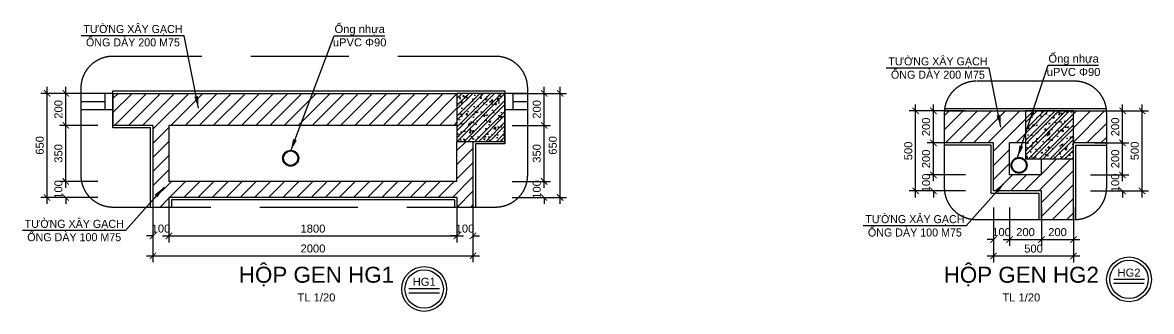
# Model space of a CAD drawing. Header units: inches. Extents: x 452443 to 881249, y 975131 to 1198310.
# Drawn here: x 556670 to 563725, y 1111893 to 1113696 of the extents above; entities that cross this region are included whole.
import ezdxf

# ---------------------------------------------------------------- set-up
doc = ezdxf.new("R2010")
doc.units = ezdxf.units.IN
doc.header["$LTSCALE"] = 3.5
doc.header["$MEASUREMENT"] = 0
doc.linetypes.add('HIDDEN', pattern=[0.375, 0.25, -0.125])
for name, color, linetype in [('hatch', 4, 'Continuous'), ('kich thuoc', 3, 'Continuous'), ('Mui ten', 9, 'Continuous'), ('Netcat', 5, 'Continuous'), ('NOI THAT', 42, 'Continuous'), ('phong', 2, 'Continuous'), ('thuocdo', 3, 'Continuous')]:
    doc.layers.add(name, color=color, linetype=linetype)
doc.styles.add('chu 1', font='VHELVEN0.TTF')
doc.styles.get("Standard").update_dxf_attribs({"font": 'times.ttf'})
doc.dimstyles.new('MUITEN', dxfattribs={"dimtxt": 250, "dimasz": 150, "dimexe": 1.25, "dimexo": 1.5, "dimgap": 1.5, "dimtad": 1, "dimdec": 0, "dimlfac": 2, "dimrnd": 1.38778e-17, "dimtxsty": 'Standard', "dimcen": 1, "dimclrd": 8, "dimclre": 8, "dimclrt": 7, "dimaunit": 1, "dimazin": 0, "dimtfac": 1, "dimtdec": 0, "dimtmove": 0, "dimatfit": 3, "dimfxl": 1, "dimarcsym": 0})
doc.dimstyles.new('TL20...', dxfattribs={"dimscale": 20, "dimtxt": 2.5, "dimasz": 2, "dimexe": 2, "dimexo": 2, "dimgap": 1, "dimtad": 1, "dimdec": 0, "dimzin": 0, "dimdsep": 46, "dimtxsty": 'chu 1', "dimblk": 'ARCHTICK', "dimcen": 2, "dimdle": 2, "dimclrd": 256, "dimclre": 256, "dimclrt": 256, "dimadec": 1, "dimazin": 0, "dimtfac": 1, "dimtdec": 0, "dimtix": 1, "dimtofl": 0, "dimtmove": 0, "dimatfit": 3, "dimldrblk": 'ARCHTICK', "dimfxl": 10, "dimfxlon": 1, "dimtolj": 1, "dimtzin": 0, "dimlwd": -1, "dimarcsym": 0})
pattern_1 = [(45, (684061.71, 931044.016), (-44.194174, 44.194174), [])]
pattern_2 = [(45, (684061.71, 931044.016), (-33.67596, 33.67596), []), (45, (684061.71, 931067.83), (-33.67596, 33.67596), [])]
pattern_3 = [(50, (684061.71, 931044.02), (107.589027, -9.41282), [11.25, -123.75]), (355, (684061.71, 931044.02), (-20.8127, 112.82882), [9, -99]), (100.451444, (684070.68, 931043.23), (86.776327, 103.416), [9.56103, -105.171317]), (46.1842, (684061.71, 931074.02), (160.0862, -24.82789), [16.875, -185.625]), (96.635635, (684075.05, 931071.95), (140.19929, 146.11779), [14.34155, -157.75706]), (351.18416, (684061.71, 931074.02), (140.19929, 146.11779), [13.5, -148.5]), (21, (684076.71, 931066.52), (89.536058, -60.392834), [11.25, -123.75]), (326, (684076.71, 931066.52), (36.4973, 108.772507), [9, -99]), (71.451445, (684084.17, 931061.48), (126.033357, 48.379673), [9.56103, -105.171317]), (37.5, (684061.71, 931044.016), (1.823978, 49.934078), [0, -97.8, 0, -100.5, 0, -99.375]), (7.5, (684061.71, 931044.016), (39.46043, 59.161757), [0, -57.3, 0, -95.55, 0, -37.875]), (327.5, (684028.26, 931044.016), (80.0733654, -3.383231), [0, -37.5, 0, -117, 0, -155.25]), (317.5, (684013.26, 931044.016), (87.477925, 15.015747), [0, -48.75, 0, -77.7, 0, -110.25])]

# ---------------------------------------------------------------- blocks, each defined once
blk = doc.blocks.new('_ArchTick')
at = {"color": 0, "linetype": 'ByBlock', "const_width": 0.15}
blk.add_lwpolyline([(-0.5, -0.5), (0.5, 0.5)], dxfattribs=at)
blk = doc.blocks.new('*D2616')
at = {"layer": 'DEFPOINTS', "color": 0}
for p in [(557484.6, 1112837.8), (557584.6, 1112856.5), (557584.6, 1112364)]:
    blk.add_point(p, dxfattribs=at)
at = {"layer": 'thuocdo', "lineweight": -2}
for p, q in [((557484.6, 1112564), (557484.6, 1112324)), ((557584.6, 1112564), (557584.6, 1112324))]:
    blk.add_line(p, q, dxfattribs=at)
at = {"layer": 'thuocdo'}
for p, q in [((557484.6, 1112364), (557444.6, 1112364)), ((557584.6, 1112364), (557624.6, 1112364))]:
    blk.add_line(p, q, dxfattribs=at)
at = {"layer": 'thuocdo', "xscale": 40, "yscale": 40, "zscale": 40}
blk.add_blockref('_ArchTick', (557484.6, 1112364), dxfattribs=at)
at = {"layer": 'thuocdo', "xscale": 40, "yscale": 40, "zscale": 40, "rotation": 180}
blk.add_blockref('_ArchTick', (557584.6, 1112364), dxfattribs=at)
at = {"layer": 'thuocdo', "insert": (557534.6, 1112409.7), "char_height": 50, "attachment_point": 5, "style": 'chu 1'}
blk.add_mtext('\\A1;100', dxfattribs=at)
blk = doc.blocks.new('*D2617')
at = {"layer": 'DEFPOINTS', "color": 0}
for p in [(557584.6, 1112856.5), (559384.6, 1112704.4), (559384.6, 1112364)]:
    blk.add_point(p, dxfattribs=at)
at = {"layer": 'thuocdo', "lineweight": -2}
for p, q in [((557584.6, 1112564), (557584.6, 1112324)), ((559384.6, 1112564), (559384.6, 1112324))]:
    blk.add_line(p, q, dxfattribs=at)
at = {"layer": 'thuocdo'}
blk.add_line((557544.6, 1112364), (559424.6, 1112364), dxfattribs=at)
at = {"layer": 'thuocdo', "xscale": 40, "yscale": 40, "zscale": 40, "rotation": 180}
blk.add_blockref('_ArchTick', (557584.6, 1112364), dxfattribs=at)
at = {"layer": 'thuocdo', "xscale": 40, "yscale": 40, "zscale": 40}
blk.add_blockref('_ArchTick', (559384.6, 1112364), dxfattribs=at)
at = {"layer": 'thuocdo', "insert": (558484.6, 1112409.7), "char_height": 50, "attachment_point": 5, "style": 'chu 1'}
blk.add_mtext('\\A1;1800', dxfattribs=at)
blk = doc.blocks.new('*D2618')
at = {"layer": 'DEFPOINTS', "color": 0}
for p in [(559384.6, 1112704.4), (559484.6, 1112704.4), (559484.6, 1112364)]:
    blk.add_point(p, dxfattribs=at)
at = {"layer": 'thuocdo', "lineweight": -2}
for p, q in [((559384.6, 1112564), (559384.6, 1112324)), ((559484.6, 1112564), (559484.6, 1112324))]:
    blk.add_line(p, q, dxfattribs=at)
at = {"layer": 'thuocdo'}
for p, q in [((559384.6, 1112364), (559344.6, 1112364)), ((559484.6, 1112364), (559524.6, 1112364))]:
    blk.add_line(p, q, dxfattribs=at)
at = {"layer": 'thuocdo', "xscale": 40, "yscale": 40, "zscale": 40}
blk.add_blockref('_ArchTick', (559384.6, 1112364), dxfattribs=at)
at = {"layer": 'thuocdo', "xscale": 40, "yscale": 40, "zscale": 40, "rotation": 180}
blk.add_blockref('_ArchTick', (559484.6, 1112364), dxfattribs=at)
at = {"layer": 'thuocdo', "insert": (559434.6, 1112409.7), "char_height": 50, "attachment_point": 5, "style": 'chu 1'}
blk.add_mtext('\\A1;100', dxfattribs=at)
blk = doc.blocks.new('*D2619')
at = {"layer": 'DEFPOINTS', "color": 0}
for p in [(557484.6, 1112484.7), (559484.6, 1112484.7), (559484.6, 1112239.8)]:
    blk.add_point(p, dxfattribs=at)
at = {"layer": 'thuocdo', "lineweight": -2}
for p, q in [((557484.6, 1112439.8), (557484.6, 1112199.8)), ((559484.6, 1112439.8), (559484.6, 1112199.8))]:
    blk.add_line(p, q, dxfattribs=at)
at = {"layer": 'thuocdo'}
blk.add_line((557444.6, 1112239.8), (559524.6, 1112239.8), dxfattribs=at)
at = {"layer": 'thuocdo', "xscale": 40, "yscale": 40, "zscale": 40, "rotation": 180}
blk.add_blockref('_ArchTick', (557484.6, 1112239.8), dxfattribs=at)
at = {"layer": 'thuocdo', "xscale": 40, "yscale": 40, "zscale": 40}
blk.add_blockref('_ArchTick', (559484.6, 1112239.8), dxfattribs=at)
at = {"layer": 'thuocdo', "insert": (558484.6, 1112285.5), "char_height": 50, "attachment_point": 5, "style": 'chu 1'}
blk.add_mtext('\\A1;2000', dxfattribs=at)
blk = doc.blocks.new('*D2620')
at = {"layer": 'DEFPOINTS', "color": 0}
for p in [(559218.1, 1112704.4), (559929.2, 1112704.4), (559200.9, 1112604.4)]:
    blk.add_point(p, dxfattribs=at)
at = {"layer": 'thuocdo', "lineweight": -2}
for p, q in [((559729.2, 1112704.4), (559969.2, 1112704.4)), ((559729.2, 1112604.4), (559969.2, 1112604.4))]:
    blk.add_line(p, q, dxfattribs=at)
at = {"layer": 'thuocdo'}
for p, q in [((559929.2, 1112704.4), (559929.2, 1112744.4)), ((559929.2, 1112604.4), (559929.2, 1112564.4))]:
    blk.add_line(p, q, dxfattribs=at)
at = {"layer": 'thuocdo', "xscale": 40, "yscale": 40, "zscale": 40}
for p, rotation in [((559929.2, 1112704.4), 270), ((559929.2, 1112604.4), 90)]:
    blk.add_blockref('_ArchTick', p, dxfattribs=dict(at, rotation=rotation))
at = {"layer": 'thuocdo', "insert": (559883.5, 1112654.4), "char_height": 50, "attachment_point": 5, "rotation": 90, "style": 'chu 1'}
blk.add_mtext('\\A1;100', dxfattribs=at)
blk = doc.blocks.new('*D2621')
at = {"layer": 'DEFPOINTS', "color": 0}
for p in [(559290.6, 1113054.4), (559929.2, 1113054.4), (559218.1, 1112704.4)]:
    blk.add_point(p, dxfattribs=at)
at = {"layer": 'thuocdo', "lineweight": -2}
for p, q in [((559729.2, 1113054.4), (559969.2, 1113054.4)), ((559729.2, 1112704.4), (559969.2, 1112704.4))]:
    blk.add_line(p, q, dxfattribs=at)
at = {"layer": 'thuocdo'}
blk.add_line((559929.2, 1112664.4), (559929.2, 1113094.4), dxfattribs=at)
at = {"layer": 'thuocdo', "xscale": 40, "yscale": 40, "zscale": 40}
for p, rotation in [((559929.2, 1113054.4), 90), ((559929.2, 1112704.4), 270)]:
    blk.add_blockref('_ArchTick', p, dxfattribs=dict(at, rotation=rotation))
at = {"layer": 'thuocdo', "insert": (559883.5, 1112879.4), "char_height": 50, "attachment_point": 5, "rotation": 90, "style": 'chu 1'}
blk.add_mtext('\\A1;350', dxfattribs=at)
blk = doc.blocks.new('*D2622')
at = {"layer": 'DEFPOINTS', "color": 0}
for p in [(559290.6, 1113254.4), (559929.2, 1113254.4), (559290.6, 1113054.4)]:
    blk.add_point(p, dxfattribs=at)
at = {"layer": 'thuocdo', "lineweight": -2}
for p, q in [((559729.2, 1113254.4), (559969.2, 1113254.4)), ((559729.2, 1113054.4), (559969.2, 1113054.4))]:
    blk.add_line(p, q, dxfattribs=at)
at = {"layer": 'thuocdo'}
blk.add_line((559929.2, 1113014.4), (559929.2, 1113294.4), dxfattribs=at)
at = {"layer": 'thuocdo', "xscale": 40, "yscale": 40, "zscale": 40}
for p, rotation in [((559929.2, 1113254.4), 90), ((559929.2, 1113054.4), 270)]:
    blk.add_blockref('_ArchTick', p, dxfattribs=dict(at, rotation=rotation))
at = {"layer": 'thuocdo', "insert": (559883.5, 1113154.4), "char_height": 50, "attachment_point": 5, "rotation": 90, "style": 'chu 1'}
blk.add_mtext('\\A1;200', dxfattribs=at)
blk = doc.blocks.new('*D2623')
at = {"layer": 'DEFPOINTS', "color": 0}
for p in [(559849.2, 1113254.4), (560029.3, 1113254.4), (559856.7, 1112604.4)]:
    blk.add_point(p, dxfattribs=at)
at = {"layer": 'thuocdo', "lineweight": -2}
for p, q in [((559889.2, 1113254.4), (560069.3, 1113254.4)), ((559896.7, 1112604.4), (560069.3, 1112604.4))]:
    blk.add_line(p, q, dxfattribs=at)
at = {"layer": 'thuocdo'}
blk.add_line((560029.3, 1112564.4), (560029.3, 1113294.4), dxfattribs=at)
at = {"layer": 'thuocdo', "xscale": 40, "yscale": 40, "zscale": 40}
for p, rotation in [((560029.3, 1113254.4), 90), ((560029.3, 1112604.4), 270)]:
    blk.add_blockref('_ArchTick', p, dxfattribs=dict(at, rotation=rotation))
at = {"layer": 'thuocdo', "insert": (559983.6, 1112929.4), "char_height": 50, "attachment_point": 5, "rotation": 90, "style": 'chu 1'}
blk.add_mtext('\\A1;650', dxfattribs=at)
blk = doc.blocks.new('*D2624')
at = {"layer": 'DEFPOINTS', "color": 0}
for p in [(556939.6, 1112704.4), (557659.5, 1112704.4), (557639.2, 1112604.4)]:
    blk.add_point(p, dxfattribs=at)
at = {"layer": 'thuocdo', "lineweight": -2}
for p, q in [((557139.6, 1112704.4), (556899.6, 1112704.4)), ((557139.6, 1112604.4), (556899.6, 1112604.4))]:
    blk.add_line(p, q, dxfattribs=at)
at = {"layer": 'thuocdo'}
for p, q in [((556939.6, 1112704.4), (556939.6, 1112744.4)), ((556939.6, 1112604.4), (556939.6, 1112564.4))]:
    blk.add_line(p, q, dxfattribs=at)
at = {"layer": 'thuocdo', "xscale": 40, "yscale": 40, "zscale": 40}
for p, rotation in [((556939.6, 1112704.4), 270), ((556939.6, 1112604.4), 90)]:
    blk.add_blockref('_ArchTick', p, dxfattribs=dict(at, rotation=rotation))
at = {"layer": 'thuocdo', "insert": (556893.9, 1112654.4), "char_height": 50, "attachment_point": 5, "rotation": 90, "style": 'chu 1'}
blk.add_mtext('\\A1;100', dxfattribs=at)
blk = doc.blocks.new('*D2625')
at = {"layer": 'DEFPOINTS', "color": 0}
for p in [(556939.6, 1113054.4), (557629.1, 1113054.4), (557659.5, 1112704.4)]:
    blk.add_point(p, dxfattribs=at)
at = {"layer": 'thuocdo', "lineweight": -2}
for p, q in [((557139.6, 1113054.4), (556899.6, 1113054.4)), ((557139.6, 1112704.4), (556899.6, 1112704.4))]:
    blk.add_line(p, q, dxfattribs=at)
at = {"layer": 'thuocdo'}
blk.add_line((556939.6, 1112664.4), (556939.6, 1113094.4), dxfattribs=at)
at = {"layer": 'thuocdo', "xscale": 40, "yscale": 40, "zscale": 40}
for p, rotation in [((556939.6, 1113054.4), 90), ((556939.6, 1112704.4), 270)]:
    blk.add_blockref('_ArchTick', p, dxfattribs=dict(at, rotation=rotation))
at = {"layer": 'thuocdo', "insert": (556893.9, 1112879.4), "char_height": 50, "attachment_point": 5, "rotation": 90, "style": 'chu 1'}
blk.add_mtext('\\A1;350', dxfattribs=at)
blk = doc.blocks.new('*D2626')
at = {"layer": 'DEFPOINTS', "color": 0}
for p in [(556939.6, 1113254.4), (557629.1, 1113254.4), (557629.1, 1113054.4)]:
    blk.add_point(p, dxfattribs=at)
at = {"layer": 'thuocdo', "lineweight": -2}
for p, q in [((557139.6, 1113254.4), (556899.6, 1113254.4)), ((557139.6, 1113054.4), (556899.6, 1113054.4))]:
    blk.add_line(p, q, dxfattribs=at)
at = {"layer": 'thuocdo'}
blk.add_line((556939.6, 1113014.4), (556939.6, 1113294.4), dxfattribs=at)
at = {"layer": 'thuocdo', "xscale": 40, "yscale": 40, "zscale": 40}
for p, rotation in [((556939.6, 1113254.4), 90), ((556939.6, 1113054.4), 270)]:
    blk.add_blockref('_ArchTick', p, dxfattribs=dict(at, rotation=rotation))
at = {"layer": 'thuocdo', "insert": (556893.9, 1113154.4), "char_height": 50, "attachment_point": 5, "rotation": 90, "style": 'chu 1'}
blk.add_mtext('\\A1;200', dxfattribs=at)
blk = doc.blocks.new('*D2627')
at = {"layer": 'DEFPOINTS', "color": 0}
for p in [(556823, 1113254.4), (557033.7, 1113254.4), (557046.1, 1112604.4)]:
    blk.add_point(p, dxfattribs=at)
at = {"layer": 'thuocdo', "lineweight": -2}
for p, q in [((556993.7, 1113254.4), (556783, 1113254.4)), ((557006.1, 1112604.4), (556783, 1112604.4))]:
    blk.add_line(p, q, dxfattribs=at)
at = {"layer": 'thuocdo'}
blk.add_line((556823, 1112564.4), (556823, 1113294.4), dxfattribs=at)
at = {"layer": 'thuocdo', "xscale": 40, "yscale": 40, "zscale": 40}
for p, rotation in [((556823, 1113254.4), 90), ((556823, 1112604.4), 270)]:
    blk.add_blockref('_ArchTick', p, dxfattribs=dict(at, rotation=rotation))
at = {"layer": 'thuocdo', "insert": (556777.3, 1112929.4), "char_height": 50, "attachment_point": 5, "rotation": 90, "style": 'chu 1'}
blk.add_mtext('\\A1;650', dxfattribs=at)
blk = doc.blocks.new('*D2628')
at = {"layer": 'DEFPOINTS', "color": 0}
for p in [(562738.1, 1112866.6), (562838.1, 1112866.6), (562838.1, 1112341.9)]:
    blk.add_point(p, dxfattribs=at)
at = {"layer": 'thuocdo', "lineweight": -2}
for p, q in [((562738.1, 1112541.9), (562738.1, 1112301.9)), ((562838.1, 1112541.9), (562838.1, 1112301.9))]:
    blk.add_line(p, q, dxfattribs=at)
at = {"layer": 'thuocdo'}
for p, q in [((562738.1, 1112341.9), (562698.1, 1112341.9)), ((562838.1, 1112341.9), (562878.1, 1112341.9))]:
    blk.add_line(p, q, dxfattribs=at)
at = {"layer": 'thuocdo', "xscale": 40, "yscale": 40, "zscale": 40}
blk.add_blockref('_ArchTick', (562738.1, 1112341.9), dxfattribs=at)
at = {"layer": 'thuocdo', "xscale": 40, "yscale": 40, "zscale": 40, "rotation": 180}
blk.add_blockref('_ArchTick', (562838.1, 1112341.9), dxfattribs=at)
at = {"layer": 'thuocdo', "insert": (562788.1, 1112387.6), "char_height": 50, "attachment_point": 5, "style": 'chu 1'}
blk.add_mtext('\\A1;100', dxfattribs=at)
blk = doc.blocks.new('*D2629')
at = {"layer": 'DEFPOINTS', "color": 0}
for p in [(562838.1, 1112866.6), (563038.1, 1112645.1), (563038.1, 1112341.9)]:
    blk.add_point(p, dxfattribs=at)
at = {"layer": 'thuocdo', "lineweight": -2}
for p, q in [((562838.1, 1112541.9), (562838.1, 1112301.9)), ((563038.1, 1112541.9), (563038.1, 1112301.9))]:
    blk.add_line(p, q, dxfattribs=at)
at = {"layer": 'thuocdo'}
blk.add_line((562798.1, 1112341.9), (563078.1, 1112341.9), dxfattribs=at)
at = {"layer": 'thuocdo', "xscale": 40, "yscale": 40, "zscale": 40, "rotation": 180}
blk.add_blockref('_ArchTick', (562838.1, 1112341.9), dxfattribs=at)
at = {"layer": 'thuocdo', "xscale": 40, "yscale": 40, "zscale": 40}
blk.add_blockref('_ArchTick', (563038.1, 1112341.9), dxfattribs=at)
at = {"layer": 'thuocdo', "insert": (562938.1, 1112387.6), "char_height": 50, "attachment_point": 5, "style": 'chu 1'}
blk.add_mtext('\\A1;200', dxfattribs=at)
blk = doc.blocks.new('*D2630')
at = {"layer": 'DEFPOINTS', "color": 0}
for p in [(563038.1, 1112645.1), (563238.1, 1112655.8), (563238.1, 1112341.9)]:
    blk.add_point(p, dxfattribs=at)
at = {"layer": 'thuocdo', "lineweight": -2}
for p, q in [((563038.1, 1112541.9), (563038.1, 1112301.9)), ((563238.1, 1112541.9), (563238.1, 1112301.9))]:
    blk.add_line(p, q, dxfattribs=at)
at = {"layer": 'thuocdo'}
blk.add_line((562998.1, 1112341.9), (563278.1, 1112341.9), dxfattribs=at)
at = {"layer": 'thuocdo', "xscale": 40, "yscale": 40, "zscale": 40, "rotation": 180}
blk.add_blockref('_ArchTick', (563038.1, 1112341.9), dxfattribs=at)
at = {"layer": 'thuocdo', "xscale": 40, "yscale": 40, "zscale": 40}
blk.add_blockref('_ArchTick', (563238.1, 1112341.9), dxfattribs=at)
at = {"layer": 'thuocdo', "insert": (563138.1, 1112387.6), "char_height": 50, "attachment_point": 5, "style": 'chu 1'}
blk.add_mtext('\\A1;200', dxfattribs=at)
blk = doc.blocks.new('*D2631')
at = {"layer": 'DEFPOINTS', "color": 0}
for p in [(562738.1, 1112502.5), (563238.1, 1112421.9), (563238.1, 1112239.1)]:
    blk.add_point(p, dxfattribs=at)
at = {"layer": 'thuocdo', "lineweight": -2}
for p, q in [((562738.1, 1112439.1), (562738.1, 1112199.1)), ((563238.1, 1112381.9), (563238.1, 1112199.1))]:
    blk.add_line(p, q, dxfattribs=at)
at = {"layer": 'thuocdo'}
blk.add_line((562698.1, 1112239.1), (563278.1, 1112239.1), dxfattribs=at)
at = {"layer": 'thuocdo', "xscale": 40, "yscale": 40, "zscale": 40, "rotation": 180}
blk.add_blockref('_ArchTick', (562738.1, 1112239.1), dxfattribs=at)
at = {"layer": 'thuocdo', "xscale": 40, "yscale": 40, "zscale": 40}
blk.add_blockref('_ArchTick', (563238.1, 1112239.1), dxfattribs=at)
at = {"layer": 'thuocdo', "insert": (562988.1, 1112284.8), "char_height": 50, "attachment_point": 5, "style": 'chu 1'}
blk.add_mtext('\\A1;500', dxfattribs=at)
blk = doc.blocks.new('*D2632')
at = {"layer": 'DEFPOINTS', "color": 0}
for p in [(563007.5, 1112745.1), (563544.5, 1112745.1), (562984.6, 1112645.1)]:
    blk.add_point(p, dxfattribs=at)
at = {"layer": 'thuocdo'}
for p, q in [((563544.5, 1112745.1), (563544.5, 1112785.1)), ((563544.5, 1112645.1), (563544.5, 1112605.1))]:
    blk.add_line(p, q, dxfattribs=at)
at = {"layer": 'thuocdo', "lineweight": -2}
for p, q in [((563344.5, 1112745.1), (563584.5, 1112745.1)), ((563344.5, 1112645.1), (563584.5, 1112645.1))]:
    blk.add_line(p, q, dxfattribs=at)
at = {"layer": 'thuocdo', "xscale": 40, "yscale": 40, "zscale": 40}
for p, rotation in [((563544.5, 1112745.1), 270), ((563544.5, 1112645.1), 90)]:
    blk.add_blockref('_ArchTick', p, dxfattribs=dict(at, rotation=rotation))
at = {"layer": 'thuocdo', "insert": (563498.8, 1112695.1), "char_height": 50, "attachment_point": 5, "rotation": 90, "style": 'chu 1'}
blk.add_mtext('\\A1;100', dxfattribs=at)
blk = doc.blocks.new('*D2633')
at = {"layer": 'DEFPOINTS', "color": 0}
for p in [(563330.1, 1112945.1), (563544.5, 1112945.1), (563007.5, 1112745.1)]:
    blk.add_point(p, dxfattribs=at)
at = {"layer": 'thuocdo'}
blk.add_line((563544.5, 1112705.1), (563544.5, 1112985.1), dxfattribs=at)
at = {"layer": 'thuocdo', "lineweight": -2}
for p, q in [((563370.1, 1112945.1), (563584.5, 1112945.1)), ((563344.5, 1112745.1), (563584.5, 1112745.1))]:
    blk.add_line(p, q, dxfattribs=at)
at = {"layer": 'thuocdo', "xscale": 40, "yscale": 40, "zscale": 40}
for p, rotation in [((563544.5, 1112945.1), 90), ((563544.5, 1112745.1), 270)]:
    blk.add_blockref('_ArchTick', p, dxfattribs=dict(at, rotation=rotation))
at = {"layer": 'thuocdo', "insert": (563498.8, 1112845.1), "char_height": 50, "attachment_point": 5, "rotation": 90, "style": 'chu 1'}
blk.add_mtext('\\A1;200', dxfattribs=at)
blk = doc.blocks.new('*D2634')
at = {"layer": 'DEFPOINTS', "color": 0}
for p in [(563330.1, 1113145.1), (563544.5, 1113145.1), (563330.1, 1112945.1)]:
    blk.add_point(p, dxfattribs=at)
at = {"layer": 'thuocdo'}
blk.add_line((563544.5, 1112905.1), (563544.5, 1113185.1), dxfattribs=at)
at = {"layer": 'thuocdo', "lineweight": -2}
for p, q in [((563370.1, 1113145.1), (563584.5, 1113145.1)), ((563370.1, 1112945.1), (563584.5, 1112945.1))]:
    blk.add_line(p, q, dxfattribs=at)
at = {"layer": 'thuocdo', "xscale": 40, "yscale": 40, "zscale": 40}
for p, rotation in [((563544.5, 1113145.1), 90), ((563544.5, 1112945.1), 270)]:
    blk.add_blockref('_ArchTick', p, dxfattribs=dict(at, rotation=rotation))
at = {"layer": 'thuocdo', "insert": (563498.8, 1113045.1), "char_height": 50, "attachment_point": 5, "rotation": 90, "style": 'chu 1'}
blk.add_mtext('\\A1;200', dxfattribs=at)
blk = doc.blocks.new('*D2635')
at = {"layer": 'DEFPOINTS', "color": 0}
for p in [(563504.6, 1113145.1), (563666.7, 1113145.1), (563395.7, 1112645.1)]:
    blk.add_point(p, dxfattribs=at)
at = {"layer": 'thuocdo'}
blk.add_line((563666.7, 1112605.1), (563666.7, 1113185.1), dxfattribs=at)
at = {"layer": 'thuocdo', "lineweight": -2}
for p, q in [((563544.6, 1113145.1), (563706.7, 1113145.1)), ((563466.7, 1112645.1), (563706.7, 1112645.1))]:
    blk.add_line(p, q, dxfattribs=at)
at = {"layer": 'thuocdo', "xscale": 40, "yscale": 40, "zscale": 40}
for p, rotation in [((563666.7, 1113145.1), 90), ((563666.7, 1112645.1), 270)]:
    blk.add_blockref('_ArchTick', p, dxfattribs=dict(at, rotation=rotation))
at = {"layer": 'thuocdo', "insert": (563621, 1112895.1), "char_height": 50, "attachment_point": 5, "rotation": 90, "style": 'chu 1'}
blk.add_mtext('\\A1;500', dxfattribs=at)
blk = doc.blocks.new('*D2636')
at = {"layer": 'DEFPOINTS', "color": 0}
for p in [(562362.5, 1112745.1), (562898.1, 1112745.1), (562898.1, 1112645.1)]:
    blk.add_point(p, dxfattribs=at)
at = {"layer": 'thuocdo'}
for p, q in [((562362.5, 1112745.1), (562362.5, 1112785.1)), ((562362.5, 1112645.1), (562362.5, 1112605.1))]:
    blk.add_line(p, q, dxfattribs=at)
at = {"layer": 'thuocdo', "lineweight": -2}
for p, q in [((562562.5, 1112745.1), (562322.5, 1112745.1)), ((562562.5, 1112645.1), (562322.5, 1112645.1))]:
    blk.add_line(p, q, dxfattribs=at)
at = {"layer": 'thuocdo', "xscale": 40, "yscale": 40, "zscale": 40}
for p, rotation in [((562362.5, 1112745.1), 270), ((562362.5, 1112645.1), 90)]:
    blk.add_blockref('_ArchTick', p, dxfattribs=dict(at, rotation=rotation))
at = {"layer": 'thuocdo', "insert": (562316.8, 1112695.1), "char_height": 50, "attachment_point": 5, "rotation": 90, "style": 'chu 1'}
blk.add_mtext('\\A1;100', dxfattribs=at)
blk = doc.blocks.new('*D2637')
at = {"layer": 'DEFPOINTS', "color": 0}
for p in [(562362.5, 1112945.1), (562838.1, 1112945.1), (562898.1, 1112745.1)]:
    blk.add_point(p, dxfattribs=at)
at = {"layer": 'thuocdo'}
blk.add_line((562362.5, 1112705.1), (562362.5, 1112985.1), dxfattribs=at)
at = {"layer": 'thuocdo', "lineweight": -2}
for p, q in [((562562.5, 1112945.1), (562322.5, 1112945.1)), ((562562.5, 1112745.1), (562322.5, 1112745.1))]:
    blk.add_line(p, q, dxfattribs=at)
at = {"layer": 'thuocdo', "xscale": 40, "yscale": 40, "zscale": 40}
for p, rotation in [((562362.5, 1112945.1), 90), ((562362.5, 1112745.1), 270)]:
    blk.add_blockref('_ArchTick', p, dxfattribs=dict(at, rotation=rotation))
at = {"layer": 'thuocdo', "insert": (562316.8, 1112845.1), "char_height": 50, "attachment_point": 5, "rotation": 90, "style": 'chu 1'}
blk.add_mtext('\\A1;200', dxfattribs=at)
blk = doc.blocks.new('*D2638')
at = {"layer": 'DEFPOINTS', "color": 0}
for p in [(562362.5, 1113145.1), (562838.1, 1113145.1), (562838.1, 1112945.1)]:
    blk.add_point(p, dxfattribs=at)
at = {"layer": 'thuocdo'}
blk.add_line((562362.5, 1112905.1), (562362.5, 1113185.1), dxfattribs=at)
at = {"layer": 'thuocdo', "lineweight": -2}
for p, q in [((562562.5, 1113145.1), (562322.5, 1113145.1)), ((562562.5, 1112945.1), (562322.5, 1112945.1))]:
    blk.add_line(p, q, dxfattribs=at)
at = {"layer": 'thuocdo', "xscale": 40, "yscale": 40, "zscale": 40}
for p, rotation in [((562362.5, 1113145.1), 90), ((562362.5, 1112945.1), 270)]:
    blk.add_blockref('_ArchTick', p, dxfattribs=dict(at, rotation=rotation))
at = {"layer": 'thuocdo', "insert": (562316.8, 1113045.1), "char_height": 50, "attachment_point": 5, "rotation": 90, "style": 'chu 1'}
blk.add_mtext('\\A1;200', dxfattribs=at)
blk = doc.blocks.new('*D2639')
at = {"layer": 'DEFPOINTS', "color": 0}
for p in [(562251.4, 1113145.1), (562409.4, 1113145.1), (562532.8, 1112645.1)]:
    blk.add_point(p, dxfattribs=at)
at = {"layer": 'thuocdo'}
blk.add_line((562251.4, 1112605.1), (562251.4, 1113185.1), dxfattribs=at)
at = {"layer": 'thuocdo', "lineweight": -2}
for p, q in [((562369.4, 1113145.1), (562211.4, 1113145.1)), ((562451.4, 1112645.1), (562211.4, 1112645.1))]:
    blk.add_line(p, q, dxfattribs=at)
at = {"layer": 'thuocdo', "xscale": 40, "yscale": 40, "zscale": 40}
for p, rotation in [((562251.4, 1113145.1), 90), ((562251.4, 1112645.1), 270)]:
    blk.add_blockref('_ArchTick', p, dxfattribs=dict(at, rotation=rotation))
at = {"layer": 'thuocdo', "insert": (562205.7, 1112895.1), "char_height": 50, "attachment_point": 5, "rotation": 90, "style": 'chu 1'}
blk.add_mtext('\\A1;500', dxfattribs=at)

msp = doc.modelspace()

# ---------------------------------------------------------------- hatches: boundary and pattern name
at = {"layer": 'hatch'}
h = msp.add_hatch(dxfattribs=at)
h.set_pattern_fill('ANSI31', color=256, scale=500)
h.set_pattern_definition(pattern_1)
h.paths.add_polyline_path([(559384.6, 1113254.4), (557234.6, 1113254.4), (557234.6, 1113154.4), (557234.6, 1113054.4), (557484.6, 1113054.4), (557484.6, 1112544.6), (557584.6, 1112544.6), (557584.6, 1112604.4), (559384.6, 1112604.4), (559384.6, 1112544.6), (559484.6, 1112544.6), (559484.6, 1112954.4), (559384.6, 1112954.4), (559384.6, 1112704.4), (557584.6, 1112704.4), (557584.6, 1113054.4), (559384.6, 1113054.4)])
h = msp.add_hatch(dxfattribs=at)
h.set_pattern_fill('STEEL', color=256, scale=15)
h.set_pattern_definition(pattern_2)
h.paths.add_polyline_path([(559684.6, 1113254.4), (559384.6, 1113254.4), (559384.6, 1112954.4), (559684.6, 1112954.4)])
h = msp.add_hatch(dxfattribs=at)
h.set_pattern_fill('AR-CONC', color=256, scale=15)
h.set_pattern_definition(pattern_3)
h.paths.add_polyline_path([(559684.6, 1113254.4), (559384.6, 1113254.4), (559384.6, 1112954.4), (559684.6, 1112954.4)])
h = msp.add_hatch(dxfattribs=at)
h.set_pattern_fill('ANSI31', color=256, scale=500)
h.set_pattern_definition(pattern_1)
edge = h.paths.add_edge_path()
edge.add_line((562938.1, 1113145.1), (562430.9, 1113145.1))
edge.add_arc((562630.3, 1113130.3), 200, 175.76628, 180)
edge.add_line((562430.3, 1113130.3), (562430.3, 1112945.1))
edge.add_line((562430.3, 1112945.1), (562738.1, 1112945.1))
edge.add_line((562738.1, 1112945.1), (562738.1, 1112645.1))
edge.add_line((562738.1, 1112645.1), (563038.1, 1112645.1))
edge.add_line((563038.1, 1112645.1), (563038.1, 1112466.5))
edge.add_line((563038.1, 1112466.5), (563238.1, 1112466.5))
edge.add_line((563238.1, 1112466.5), (563238.1, 1112845.1))
edge.add_line((563238.1, 1112845.1), (563038.1, 1112845.1))
edge.add_line((563038.1, 1112845.1), (563038.1, 1112745.1))
edge.add_line((563038.1, 1112745.1), (562838.1, 1112745.1))
edge.add_line((562838.1, 1112745.1), (562838.1, 1112945.1))
edge.add_line((562838.1, 1112945.1), (562938.1, 1112945.1))
edge.add_line((562938.1, 1112945.1), (562938.1, 1113145.1))
edge = h.paths.add_edge_path()
edge.add_arc((563245.3, 1113130.3), 200, 0, 4.23372)
edge.add_line((563444.8, 1113145.1), (563238.1, 1113145.1))
edge.add_line((563238.1, 1113145.1), (563238.1, 1112945.1))
edge.add_line((563238.1, 1112945.1), (563445.3, 1112945.1))
edge.add_line((563445.3, 1112945.1), (563445.3, 1113130.3))
h = msp.add_hatch(dxfattribs=at)
h.set_pattern_fill('AR-CONC', color=256, scale=15)
h.set_pattern_definition(pattern_3)
h.paths.add_polyline_path([(563238.1, 1113145.1), (562938.1, 1113145.1), (562938.1, 1112845.1), (563238.1, 1112845.1)])
h = msp.add_hatch(dxfattribs=at)
h.set_pattern_fill('STEEL', color=256, scale=15)
h.set_pattern_definition(pattern_2)
h.paths.add_polyline_path([(563238.1, 1113145.1), (562938.1, 1113145.1), (562938.1, 1112845.1), (563238.1, 1112845.1)])

# ---------------------------------------------------------------- linework, layer by layer
at = {"linetype": 'HIDDEN', "ltscale": 700}
for points in [[(557233.7, 1112544.6), (559626.6, 1112544.6, 0.414214), (559826.6, 1112744.6), (559826.6, 1113285.4, 0.414214), (559626.6, 1113485.4), (557233.7, 1113485.4, 0.414214), (557033.7, 1113285.4), (557033.7, 1112744.6, 0.414214)], [(562630.3, 1112466.5), (563245.3, 1112466.5, 0.414214), (563445.3, 1112666.5), (563445.3, 1113130.3, 0.414214), (563245.3, 1113330.3), (562630.3, 1113330.3, 0.414214), (562430.3, 1113130.3), (562430.3, 1112666.5, 0.414214)]]:
    msp.add_lwpolyline(points, format="xyb", close=True, dxfattribs=at)
for centre, radius in [((563585, 1112093.1), 140), ((563585, 1112093.1), 120), ((559179.7, 1112032.9), 140), ((559179.7, 1112032.9), 120)]:
    msp.add_circle(centre, radius)
at = {"layer": 'kich thuoc'}
for points in [[(557033.7, 1113154.4), (557234.6, 1113154.4), (557234.6, 1113254.4), (557033.7, 1113254.4)], [(557184.6, 1113254.4), (557184.6, 1113154.4)], [(557234.6, 1113254.4), (557234.6, 1113154.4)], [(559826.6, 1113254.4), (559684.6, 1113254.4), (559684.6, 1113154.4), (559826.6, 1113154.4)], [(559734.6, 1113254.4), (559734.6, 1113154.4)], [(557033.7, 1113204.4), (557184.6, 1113204.4)], [(559734.6, 1113204.4), (559826.6, 1113204.4)]]:
    msp.add_lwpolyline(points, dxfattribs=at)
at = {"layer": 'kich thuoc', "const_width": 8}
for points in [[(563488.1, 1112067.4), (563680.1, 1112067.4)], [(559083.7, 1112007.2), (559275.7, 1112007.2)]]:
    msp.add_lwpolyline(points, dxfattribs=at)
at = {"layer": 'Mui ten'}
for p, q in [((563680.1, 1112067.4), (563488.1, 1112067.4)), ((563681, 1112093.1), (563489, 1112093.1)), ((559275.7, 1112032.9), (559083.7, 1112032.9)), ((559275.7, 1112007.2), (559083.7, 1112007.2))]:
    msp.add_line(p, q, dxfattribs=at)
at = {"layer": 'Netcat'}
for p, q in [((557234.6, 1113254.4), (557234.6, 1113054.4)), ((557484.6, 1113054.4), (557484.6, 1112544.6)), ((557584.6, 1113054.4), (557584.6, 1112704.4)), ((557584.6, 1113054.4), (557584.6, 1112704.4)), ((559484.6, 1112954.4), (559484.6, 1112544.6)), ((562738.1, 1112945.1), (562430.3, 1112945.1)), ((562938.1, 1112945.1), (562838.1, 1112945.1)), ((563445.3, 1112945.1), (563238.1, 1112945.1)), ((559384.6, 1112704.4), (557584.6, 1112704.4)), ((557584.6, 1112604.4), (557584.6, 1112544.6)), ((559384.6, 1112604.4), (557584.6, 1112604.4)), ((557584.6, 1112604.4), (557584.6, 1112544.6)), ((559384.6, 1112604.4), (559384.6, 1112544.6))]:
    msp.add_line(p, q, dxfattribs=at)
for points in [[(557234.6, 1113254.4), (559384.6, 1113254.4)], [(562430.9, 1113145.1), (563444.8, 1113145.1)], [(562430.9, 1113145.1), (563444.8, 1113145.1)], [(562938.1, 1112845.1), (563238.1, 1112845.1), (563238.1, 1113145.1), (562938.1, 1113145.1)], [(557484.6, 1113054.4), (557234.6, 1113054.4)], [(559384.6, 1113054.4), (557584.6, 1113054.4)], [(559384.6, 1112704.4), (559384.6, 1112954.4)], [(563038.1, 1112645.1), (562738.1, 1112645.1), (562738.1, 1112945.1)], [(563038.1, 1112745.1), (562838.1, 1112745.1), (562838.1, 1112945.1)], [(563038.1, 1112745.1), (563038.1, 1112845.1)], [(563238.1, 1112466.5), (563238.1, 1112845.1)], [(563038.1, 1112466.5), (563038.1, 1112645.1)]]:
    msp.add_lwpolyline(points, dxfattribs=at)
for points in [[(559384.6, 1112954.4), (559684.6, 1112954.4), (559684.6, 1113254.4), (559384.6, 1113254.4)], [(562938.1, 1112845.1), (563238.1, 1112845.1), (563238.1, 1113145.1), (562938.1, 1113145.1)]]:
    msp.add_lwpolyline(points, close=True, dxfattribs=at)
at = {"layer": 'NOI THAT'}
for p, q in [((559369.6, 1112589.4), (557599.6, 1112589.4)), ((557599.6, 1112589.4), (557599.6, 1112544.6)), ((559369.6, 1112589.4), (559369.6, 1112544.6))]:
    msp.add_line(p, q, dxfattribs=at)
for points in [[(557234.6, 1113054.4), (557234.6, 1113269.4), (559684.6, 1113269.4), (559684.6, 1112939.4), (559499.6, 1112939.4), (559499.6, 1112544.6)], [(557469.6, 1112544.6), (557469.6, 1113039.4), (557234.6, 1113039.4), (557234.6, 1113254.4)], [(562430.9, 1113160.1), (563444.8, 1113160.1)], [(563023.1, 1112466.5), (563023.1, 1112630.1), (562723.1, 1112630.1), (562723.1, 1112930.1), (562430.3, 1112930.1)], [(563253.1, 1112466.5), (563253.1, 1112930.1), (563445.3, 1112930.1)]]:
    msp.add_lwpolyline(points, dxfattribs=at)
at = {"layer": 'thuocdo'}
for centre, radius in [((558345.3, 1112849.5), 50), ((558345.3, 1112849.5), 45), ((562897.8, 1112805), 50), ((562897.8, 1112805), 45)]:
    msp.add_circle(centre, radius, dxfattribs=at)

# ---------------------------------------------------------------- texts
at = {"attachment_point": 5, "style": 'chu 1'}
for s, insert, char_height, width in [('{\\fVNI Helve|b0|i0|c0|p2;TÖÔØNG XAÂY GAÏCH OÁNG DAØY 200 M75}', (557359.6, 1113614.1), 50, 778.948), ('{\\fArial|b0|i0|c0|p34;Ống nhựa uPVC Φ90}', (558776.4, 1113614.1), 50, 352.54), ('{\\fVNI Helve|b0|i0|c0|p2;TÖÔØNG XAÂY GAÏCH OÁNG DAØY 200 M75}', (562390.6, 1113412.2), 50, 778.948), ('{\\fArial|b0|i0|c0|p34;Ống nhựa uPVC Φ90}', (563238.5, 1113429.5), 50, 352.54), ('{\\fVNI Helve|b0|i0|c0|p2;TÖÔØNG XAÂY GAÏCH OÁNG DAØY 100 M75}', (556992.5, 1112397.6), 50, 778.948), ('{\\fVNI Helve|b0|i0|c0|p2;TÖÔØNG XAÂY GAÏCH OÁNG DAØY 100 M75}', (562246.6, 1112426.9), 50, 778.948), ('HOÄP GEN HG1\\P{\\H0.5x;TL 1/20 }', (558506.5, 1112063.2), 100, 1181.252), ('HOÄP GEN HG2\\P{\\H0.5x;TL 1/20 }', (562911.8, 1112063.2), 100, 1181.252), ('HG2\\P ', (563585, 1112093.1), 50, 129.508), ('HG1 ', (559179.7, 1112077.5), 50, 129.508)]:
    msp.add_mtext(s, dxfattribs=dict(at, insert=insert, char_height=char_height, width=width))

# ---------------------------------------------------------------- dimensions: what is measured, and where the dimension line sits
at = {"layer": 'thuocdo'}
for base, p1, p2, picture, middle in [((556823, 1113254.4), (557046.1, 1112604.4), (557033.7, 1113254.4), '*D2627', (556777.3, 1112929.4)), ((560029.3, 1113254.4), (559856.7, 1112604.4), (559849.2, 1113254.4), '*D2623', (559983.6, 1112929.4)), ((562251.4, 1113145.1), (562532.8, 1112645.1), (562409.4, 1113145.1), '*D2639', (562205.7, 1112895.1)), ((563666.7, 1113145.1), (563395.7, 1112645.1), (563504.6, 1113145.1), '*D2635', (563621, 1112895.1)), ((562362.5, 1112745.1), (562898.1, 1112645.1), (562898.1, 1112745.1), '*D2636', (562316.8, 1112695.1)), ((563544.5, 1112745.1), (562984.6, 1112645.1), (563007.5, 1112745.1), '*D2632', (563498.8, 1112695.1)), ((556939.6, 1112704.4), (557639.2, 1112604.4), (557659.5, 1112704.4), '*D2624', (556893.9, 1112654.4)), ((559929.2, 1112704.4), (559200.9, 1112604.4), (559218.1, 1112704.4), '*D2620', (559883.5, 1112654.4))]:
    dim = msp.add_linear_dim(base=base, p1=p1, p2=p2, angle=90, dimstyle='TL20...', dxfattribs=at)
    dim.commit()
    dim.dimension.update_dxf_attribs({"geometry": picture, "text_midpoint": middle})
for base, p1, p2, picture, middle in [((556939.6, 1113254.4), (557629.1, 1113054.4), (557629.1, 1113254.4), '*D2626', (556893.9, 1113154.4)), ((559929.2, 1113254.4), (559290.6, 1113054.4), (559290.6, 1113254.4), '*D2622', (559883.5, 1113154.4)), ((562362.5, 1113145.1), (562838.1, 1112945.1), (562838.1, 1113145.1), '*D2638', (562316.8, 1113045.1)), ((563544.5, 1113145.1), (563330.1, 1112945.1), (563330.1, 1113145.1), '*D2634', (563498.8, 1113045.1)), ((556939.6, 1113054.4), (557659.5, 1112704.4), (557629.1, 1113054.4), '*D2625', (556893.9, 1112879.4)), ((559929.2, 1113054.4), (559218.1, 1112704.4), (559290.6, 1113054.4), '*D2621', (559883.5, 1112879.4)), ((562362.5, 1112945.1), (562898.1, 1112745.1), (562838.1, 1112945.1), '*D2637', (562316.8, 1112845.1)), ((563544.5, 1112945.1), (563007.5, 1112745.1), (563330.1, 1112945.1), '*D2633', (563498.8, 1112845.1))]:
    dim = msp.add_linear_dim(base=base, p1=p1, p2=p2, angle=90, dimstyle='TL20...', override={"dimtmove": 1}, dxfattribs=at)
    dim.commit()
    dim.dimension.update_dxf_attribs({"geometry": picture, "text_midpoint": middle})
for base, p1, p2, picture, middle in [((557584.6, 1112364), (557484.6, 1112837.8), (557584.6, 1112856.5), '*D2616', (557534.6, 1112409.7)), ((562838.1, 1112341.9), (562738.1, 1112866.6), (562838.1, 1112866.6), '*D2628', (562788.1, 1112387.6)), ((559484.6, 1112239.8), (557484.6, 1112484.7), (559484.6, 1112484.7), '*D2619', (558484.6, 1112285.5)), ((563238.1, 1112239.1), (562738.1, 1112502.5), (563238.1, 1112421.9), '*D2631', (562988.1, 1112284.8))]:
    dim = msp.add_linear_dim(base=base, p1=p1, p2=p2, dimstyle='TL20...', dxfattribs=at)
    dim.commit()
    dim.dimension.update_dxf_attribs({"geometry": picture, "text_midpoint": middle})
for base, p1, p2, picture, middle in [((559384.6, 1112364), (557584.6, 1112856.5), (559384.6, 1112704.4), '*D2617', (558484.6, 1112409.7)), ((563038.1, 1112341.9), (562838.1, 1112866.6), (563038.1, 1112645.1), '*D2629', (562938.1, 1112387.6)), ((559484.6, 1112364), (559384.6, 1112704.4), (559484.6, 1112704.4), '*D2618', (559434.6, 1112409.7)), ((563238.1, 1112341.9), (563038.1, 1112645.1), (563238.1, 1112655.8), '*D2630', (563138.1, 1112387.6))]:
    dim = msp.add_linear_dim(base=base, p1=p1, p2=p2, dimstyle='TL20...', override={"dimtmove": 1}, dxfattribs=at)
    dim.commit()
    dim.dimension.update_dxf_attribs({"geometry": picture, "text_midpoint": middle})

# ---------------------------------------------------------------- leaders
at = {"layer": 'phong', "linetype": 'Continuous', "ltscale": 0.3}
for points in [[(557769.1, 1113161.8), (557680.5, 1113614.1), (557036.8, 1113614.1)], [(558345.3, 1112894.5), (558617.6, 1113614.1), (558933.1, 1113614.1)], [(562783.6, 1113044.3), (562711.5, 1113412.2), (562067.8, 1113412.2)], [(562888.4, 1112854.1), (563079.7, 1113429.5), (563395.2, 1113429.5)], [(562807.8, 1112698.5), (562567.4, 1112426.9), (561923.7, 1112426.9)], [(557553.8, 1112669.2), (557313.4, 1112397.6), (556669.7, 1112397.6)]]:
    msp.add_leader(points, dimstyle='MUITEN', override={"dimasz": 75}, dxfattribs=at)

doc.saveas('drawing.dxf')
